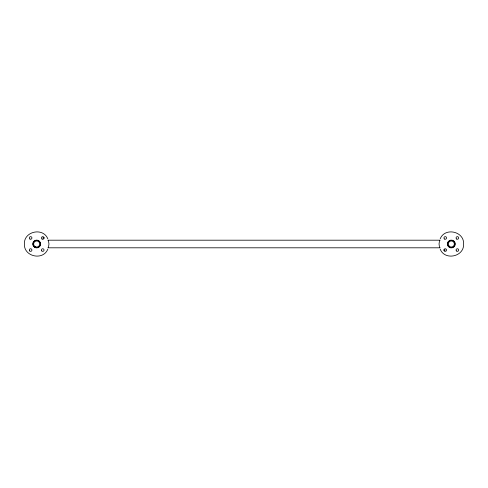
<?xml version="1.0" encoding="UTF-8"?>
<svg xmlns="http://www.w3.org/2000/svg" width="488" height="488" viewBox="0 0 488 488"><rect width="100%" height="100%" fill="white"/><g stroke="black" fill="none" stroke-linecap="round" stroke-linejoin="round"><path stroke-width="0.73" d="M48.44 247.538L48.959 244L48.44 240.462M439.56 240.462L439.041 244L439.56 247.538M47.8 249.209C43.084 260.976 23.68 256.651 24.4 244C23.68 231.349 43.084 227.024 47.8 238.791M440.2 238.791C444.916 227.024 464.32 231.349 463.6 244C464.32 256.651 444.916 260.976 440.2 249.209M42.749 237.93L44.243 237.93M47.818 240.194L440.182 240.194M47.818 247.806L440.182 247.806M443.757 250.069L445.251 250.069M449.478 247.19A3.684 3.684 0 0 0 455.005 244A3.684 3.684 0 0 0 449.478 240.81A3.684 3.684 0 0 0 449.478 247.19M444.617 239.071A1.299 1.299 0 0 0 446.569 237.949A1.299 1.299 0 0 0 444.617 236.82A1.299 1.299 0 0 0 444.617 239.071M444.3 250.924A1.299 1.299 0 0 0 446.502 250.454A1.299 1.299 0 0 0 444.995 248.782A1.299 1.299 0 0 0 444.3 250.924M456.408 250.924A1.299 1.299 0 0 0 458.61 250.454A1.299 1.299 0 0 0 457.103 248.782A1.299 1.299 0 0 0 456.408 250.924M456.725 239.071A1.299 1.299 0 0 0 458.671 237.949A1.299 1.299 0 0 0 456.725 236.82A1.299 1.299 0 0 0 456.725 239.071M449.369 247.379A3.898 3.898 0 0 0 455.219 244A3.898 3.898 0 0 0 449.369 240.621A3.898 3.898 0 0 0 449.369 247.379M449.125 246.092A3.032 3.032 0 0 0 454.23 244.854A3.032 3.032 0 0 0 450.607 241.054A3.032 3.032 0 0 0 449.125 246.092M34.727 247.379A3.898 3.898 0 0 0 40.583 244A3.898 3.898 0 0 0 34.727 240.621A3.898 3.898 0 0 0 34.727 247.379M35.16 246.629A3.032 3.032 0 0 0 39.717 244A3.032 3.032 0 0 0 35.16 241.371A3.032 3.032 0 0 0 35.16 246.629M34.282 246.8A3.684 3.684 0 0 0 40.303 244.677A3.684 3.684 0 0 0 35.453 240.523A3.684 3.684 0 0 0 34.282 246.8M29.975 239.071A1.299 1.299 0 0 0 31.927 237.949A1.299 1.299 0 0 0 29.975 236.82A1.299 1.299 0 0 0 29.975 239.071M29.658 250.924A1.299 1.299 0 0 0 31.866 250.454A1.299 1.299 0 0 0 30.36 248.782A1.299 1.299 0 0 0 29.658 250.924M41.767 250.924A1.299 1.299 0 0 0 43.969 250.454A1.299 1.299 0 0 0 42.462 248.782A1.299 1.299 0 0 0 41.767 250.924M42.084 239.071A1.299 1.299 0 0 0 44.036 237.949A1.299 1.299 0 0 0 42.084 236.82A1.299 1.299 0 0 0 42.084 239.071"/></g></svg>
